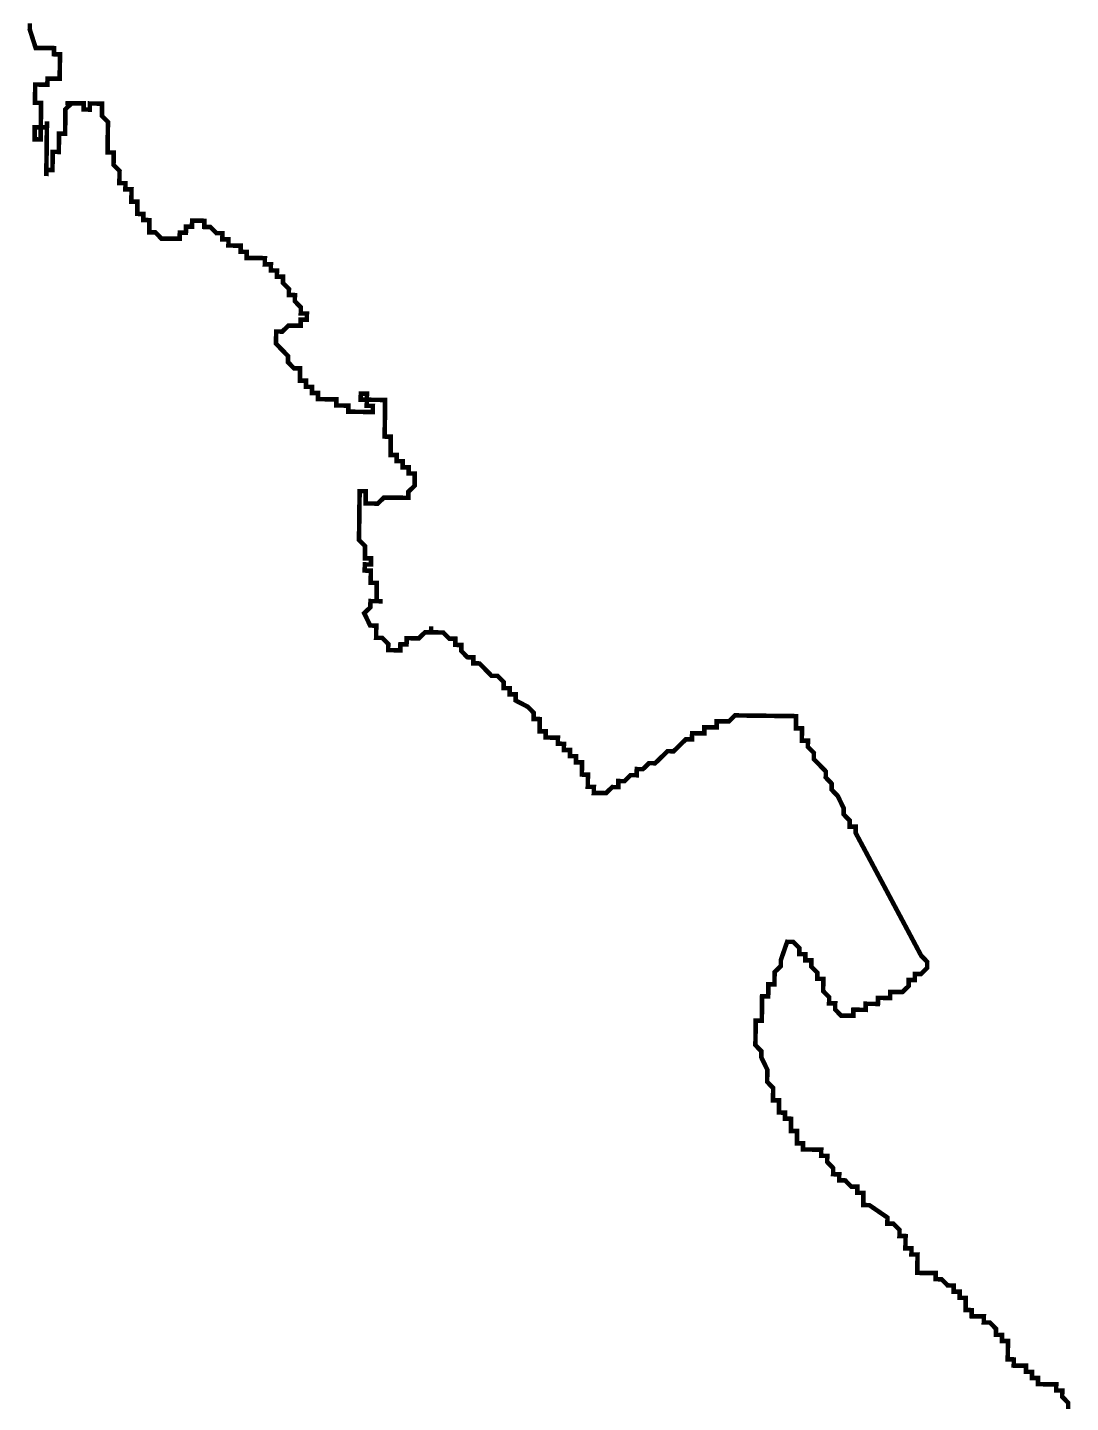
# Model space of a CAD drawing. Header units: metres. Extents: x 257673 to 289848, y 2129691 to 2228029.
# Drawn here: x 263071 to 263751, y 2164338 to 2165234 of the extents above; entities that cross this region are included whole.
import ezdxf

# ---------------------------------------------------------------- set-up
doc = ezdxf.new("R2010")
doc.units = ezdxf.units.M
doc.header["$MEASUREMENT"] = 0
doc.layers.add('HAZARDS LINE', color=1, linetype='Continuous')

msp = doc.modelspace()

# ---------------------------------------------------------------- linework, layer by layer
at = {"layer": 'HAZARDS LINE', "lineweight": 18}
msp.add_lwpolyline([(263749.27, 2164333.44, 2.98, 2.98, 0), (263749.31, 2164337.41, 2.98, 2.98, 0), (263745.39, 2164341.44, 2.98, 2.98, 0), (263745.43, 2164345.41, 2.98, 2.98, 0), (263741.46, 2164345.46, 2.98, 2.98, 0), (263741.51, 2164349.44, 2.98, 2.98, 0), (263737.53, 2164349.49, 2.98, 2.98, 0), (263733.56, 2164349.54, 2.98, 2.98, 0), (263729.58, 2164349.59, 2.98, 2.98, 0), (263729.63, 2164353.56, 2.98, 2.98, 0), (263725.65, 2164353.61, 2.98, 2.98, 0), (263725.7, 2164357.59, 2.98, 2.98, 0), (263721.72, 2164357.64, 2.98, 2.98, 0), (263721.77, 2164361.61, 2.98, 2.98, 0), (263717.8, 2164361.66, 2.98, 2.98, 0), (263713.82, 2164361.71, 2.98, 2.98, 0), (263713.87, 2164365.69, 2.98, 2.98, 0), (263709.89, 2164365.73, 2.98, 2.98, 0), (263709.94, 2164369.71, 2.98, 2.98, 0), (263709.99, 2164373.69, 2.98, 2.98, 0), (263710.04, 2164377.66, 2.98, 2.98, 0), (263706.06, 2164377.71, 2.98, 2.98, 0), (263706.11, 2164381.69, 2.98, 2.98, 0), (263702.14, 2164381.74, 2.98, 2.98, 0), (263702.19, 2164385.71, 2.98, 2.98, 0), (263698.26, 2164389.74, 2.98, 2.98, 0), (263694.28, 2164389.79, 2.98, 2.98, 0), (263694.33, 2164393.77, 2.98, 2.98, 0), (263690.35, 2164393.81, 2.98, 2.98, 0), (263686.38, 2164393.86, 2.98, 2.98, 0), (263686.43, 2164397.84, 2.98, 2.98, 0), (263682.45, 2164397.89, 2.98, 2.98, 0), (263682.5, 2164401.86, 2.98, 2.98, 0), (263682.55, 2164405.84, 2.98, 2.98, 0), (263678.57, 2164405.89, 2.98, 2.98, 0), (263678.62, 2164409.87, 2.98, 2.98, 0), (263674.65, 2164409.91, 2.98, 2.98, 0), (263674.69, 2164413.89, 2.98, 2.98, 0), (263670.72, 2164413.94, 2.98, 2.98, 0), (263666.79, 2164417.97, 2.98, 2.98, 0), (263662.81, 2164418.01, 2.98, 2.98, 0), (263662.86, 2164421.99, 2.98, 2.98, 0), (263658.89, 2164422.04, 2.98, 2.98, 0), (263654.91, 2164422.09, 2.98, 2.98, 0), (263650.94, 2164422.14, 2.98, 2.98, 0), (263650.98, 2164426.11, 2.98, 2.98, 0), (263651.03, 2164430.09, 2.98, 2.98, 0), (263651.08, 2164434.07, 2.98, 2.98, 0), (263647.11, 2164434.11, 2.98, 2.98, 0), (263647.15, 2164438.09, 2.98, 2.98, 0), (263643.18, 2164438.14, 2.98, 2.98, 0), (263643.23, 2164442.12, 2.98, 2.98, 0), (263643.28, 2164446.09, 2.98, 2.98, 0), (263639.3, 2164446.14, 2.98, 2.98, 0), (263639.35, 2164450.12, 2.98, 2.98, 0), (263635.42, 2164454.14, 2.98, 2.98, 0), (263631.44, 2164454.19, 2.98, 2.98, 0), (263631.49, 2164458.17, 2.98, 2.98, 0), (263619.66, 2164466.27, 2.98, 2.98, 0), (263615.69, 2164466.32, 2.98, 2.98, 0), (263615.74, 2164470.29, 2.98, 2.98, 0), (263615.78, 2164474.27, 2.98, 2.98, 0), (263611.81, 2164474.32, 2.98, 2.98, 0), (263611.86, 2164478.29, 2.98, 2.98, 0), (263607.88, 2164478.34, 2.98, 2.98, 0), (263603.95, 2164482.37, 2.98, 2.98, 0), (263599.98, 2164482.42, 2.98, 2.98, 0), (263600.03, 2164486.39, 2.98, 2.98, 0), (263596.05, 2164486.44, 2.98, 2.98, 0), (263596.1, 2164490.42, 2.98, 2.98, 0), (263592.17, 2164494.44, 2.98, 2.98, 0), (263592.22, 2164498.42, 2.98, 2.98, 0), (263588.24, 2164498.47, 2.98, 2.98, 0), (263588.29, 2164502.45, 2.98, 2.98, 0), (263584.32, 2164502.49, 2.98, 2.98, 0), (263580.34, 2164502.54, 2.98, 2.98, 0), (263576.36, 2164502.59, 2.98, 2.98, 0), (263576.41, 2164506.57, 2.98, 2.98, 0), (263572.44, 2164506.62, 2.98, 2.98, 0), (263572.49, 2164510.59, 2.98, 2.98, 0), (263572.53, 2164514.57, 2.98, 2.98, 0), (263568.56, 2164514.62, 2.98, 2.98, 0), (263568.61, 2164518.59, 2.98, 2.98, 0), (263568.66, 2164522.57, 2.98, 2.98, 0), (263564.68, 2164522.62, 2.98, 2.98, 0), (263564.73, 2164526.6, 2.98, 2.98, 0), (263560.75, 2164526.65, 2.98, 2.98, 0), (263560.8, 2164530.62, 2.98, 2.98, 0), (263560.85, 2164534.6, 2.98, 2.98, 0), (263556.87, 2164534.65, 2.98, 2.98, 0), (263556.92, 2164538.62, 2.98, 2.98, 0), (263556.97, 2164542.6, 2.98, 2.98, 0), (263553.04, 2164546.63, 2.98, 2.98, 0), (263553.09, 2164550.6, 2.98, 2.98, 0), (263553.14, 2164554.58, 2.98, 2.98, 0), (263549.26, 2164562.58, 2.98, 2.98, 0), (263549.31, 2164566.56, 2.98, 2.98, 0), (263545.38, 2164570.58, 2.98, 2.98, 0), (263545.43, 2164574.56, 2.98, 2.98, 0), (263545.48, 2164578.54, 2.98, 2.98, 0), (263545.53, 2164582.51, 2.98, 2.98, 0), (263545.58, 2164586.49, 2.98, 2.98, 0), (263549.55, 2164586.44, 2.98, 2.98, 0), (263549.65, 2164594.39, 2.98, 2.98, 0), (263549.7, 2164598.37, 2.98, 2.98, 0), (263549.75, 2164602.35, 2.98, 2.98, 0), (263553.72, 2164602.3, 2.98, 2.98, 0), (263553.77, 2164606.27, 2.98, 2.98, 0), (263553.82, 2164610.25, 2.98, 2.98, 0), (263557.8, 2164610.2, 2.98, 2.98, 0), (263557.85, 2164614.18, 2.98, 2.98, 0), (263557.89, 2164618.16, 2.98, 2.98, 0), (263561.92, 2164622.08, 2.98, 2.98, 0), (263561.97, 2164626.06, 2.98, 2.98, 0), (263566.09, 2164637.94, 2.98, 2.98, 0), (263570.06, 2164637.89, 2.98, 2.98, 0), (263573.99, 2164633.87, 2.98, 2.98, 0), (263573.94, 2164629.89, 2.98, 2.98, 0), (263577.92, 2164629.84, 2.98, 2.98, 0), (263577.87, 2164625.87, 2.98, 2.98, 0), (263581.85, 2164625.82, 2.98, 2.98, 0), (263581.8, 2164621.84, 2.98, 2.98, 0), (263585.73, 2164617.82, 2.98, 2.98, 0), (263585.68, 2164613.84, 2.98, 2.98, 0), (263589.65, 2164613.79, 2.98, 2.98, 0), (263589.6, 2164609.81, 2.98, 2.98, 0), (263589.56, 2164605.84, 2.98, 2.98, 0), (263593.48, 2164601.81, 2.98, 2.98, 0), (263593.43, 2164597.84, 2.98, 2.98, 0), (263597.41, 2164597.79, 2.98, 2.98, 0), (263597.36, 2164593.81, 2.98, 2.98, 0), (263601.29, 2164589.78, 2.98, 2.98, 0), (263605.27, 2164589.74, 2.98, 2.98, 0), (263609.24, 2164589.69, 2.98, 2.98, 0), (263609.29, 2164593.66, 2.98, 2.98, 0), (263613.27, 2164593.62, 2.98, 2.98, 0), (263617.24, 2164593.57, 2.98, 2.98, 0), (263617.29, 2164597.54, 2.98, 2.98, 0), (263621.27, 2164597.49, 2.98, 2.98, 0), (263625.24, 2164597.45, 2.98, 2.98, 0), (263625.29, 2164601.42, 2.98, 2.98, 0), (263629.27, 2164601.37, 2.98, 2.98, 0), (263633.24, 2164601.33, 2.98, 2.98, 0), (263633.29, 2164605.3, 2.98, 2.98, 0), (263637.27, 2164605.25, 2.98, 2.98, 0), (263641.24, 2164605.21, 2.98, 2.98, 0), (263645.27, 2164609.13, 2.98, 2.98, 0), (263645.32, 2164613.11, 2.98, 2.98, 0), (263649.29, 2164613.06, 2.98, 2.98, 0), (263649.34, 2164617.04, 2.98, 2.98, 0), (263653.32, 2164616.99, 2.98, 2.98, 0), (263657.34, 2164620.92, 2.98, 2.98, 0), (263657.39, 2164624.89, 2.98, 2.98, 0), (263653.46, 2164628.92, 2.98, 2.98, 0), (263610.7, 2164708.99, 2.98, 2.98, 0), (263610.75, 2164712.96, 2.98, 2.98, 0), (263606.77, 2164713.01, 2.98, 2.98, 0), (263606.82, 2164716.99, 2.98, 2.98, 0), (263602.89, 2164721.01, 2.98, 2.98, 0), (263602.94, 2164724.99, 2.98, 2.98, 0), (263599.06, 2164732.99, 2.98, 2.98, 0), (263595.14, 2164737.02, 2.98, 2.98, 0), (263595.18, 2164740.99, 2.98, 2.98, 0), (263591.26, 2164745.02, 2.98, 2.98, 0), (263591.31, 2164748.99, 2.98, 2.98, 0), (263587.38, 2164753.02, 2.98, 2.98, 0), (263583.45, 2164757.04, 2.98, 2.98, 0), (263583.5, 2164761.02, 2.98, 2.98, 0), (263579.57, 2164765.05, 2.98, 2.98, 0), (263579.62, 2164769.02, 2.98, 2.98, 0), (263575.64, 2164769.07, 2.98, 2.98, 0), (263575.69, 2164773.05, 2.98, 2.98, 0), (263575.74, 2164777.02, 2.98, 2.98, 0), (263571.77, 2164777.07, 2.98, 2.98, 0), (263571.81, 2164781.05, 2.98, 2.98, 0), (263571.86, 2164785.03, 2.98, 2.98, 0), (263555.96, 2164785.22, 2.98, 2.98, 0), (263536.08, 2164785.46, 2.98, 2.98, 0), (263532.1, 2164785.51, 2.98, 2.98, 0), (263528.08, 2164781.58, 2.98, 2.98, 0), (263524.1, 2164781.63, 2.98, 2.98, 0), (263520.13, 2164781.68, 2.98, 2.98, 0), (263520.08, 2164777.71, 2.98, 2.98, 0), (263516.1, 2164777.75, 2.98, 2.98, 0), (263512.13, 2164777.8, 2.98, 2.98, 0), (263512.08, 2164773.83, 2.98, 2.98, 0), (263508.1, 2164773.87, 2.98, 2.98, 0), (263504.13, 2164773.92, 2.98, 2.98, 0), (263504.08, 2164769.95, 2.98, 2.98, 0), (263500.1, 2164769.99, 2.98, 2.98, 0), (263496.08, 2164766.07, 2.98, 2.98, 0), (263492.05, 2164762.14, 2.98, 2.98, 0), (263488.08, 2164762.19, 2.98, 2.98, 0), (263484.05, 2164758.26, 2.98, 2.98, 0), (263480.03, 2164754.33, 2.98, 2.98, 0), (263476.05, 2164754.38, 2.98, 2.98, 0), (263472.03, 2164750.45, 2.98, 2.98, 0), (263468.05, 2164750.5, 2.98, 2.98, 0), (263468, 2164746.52, 2.98, 2.98, 0), (263464.03, 2164746.57, 2.98, 2.98, 0), (263460, 2164742.64, 2.98, 2.98, 0), (263456.03, 2164742.69, 2.98, 2.98, 0), (263455.98, 2164738.72, 2.98, 2.98, 0), (263452, 2164738.77, 2.98, 2.98, 0), (263447.98, 2164734.84, 2.98, 2.98, 0), (263444, 2164734.89, 2.98, 2.98, 0), (263440.02, 2164734.93, 2.98, 2.98, 0), (263440.07, 2164738.91, 2.98, 2.98, 0), (263436.1, 2164738.96, 2.98, 2.98, 0), (263436.15, 2164742.94, 2.98, 2.98, 0), (263436.19, 2164746.91, 2.98, 2.98, 0), (263432.22, 2164746.96, 2.98, 2.98, 0), (263432.27, 2164750.94, 2.98, 2.98, 0), (263432.32, 2164754.91, 2.98, 2.98, 0), (263428.34, 2164754.96, 2.98, 2.98, 0), (263428.39, 2164758.94, 2.98, 2.98, 0), (263424.41, 2164758.99, 2.98, 2.98, 0), (263424.46, 2164762.97, 2.98, 2.98, 0), (263420.49, 2164763.01, 2.98, 2.98, 0), (263420.53, 2164766.99, 2.98, 2.98, 0), (263416.56, 2164767.04, 2.98, 2.98, 0), (263416.61, 2164771.02, 2.98, 2.98, 0), (263412.63, 2164771.06, 2.98, 2.98, 0), (263408.65, 2164771.11, 2.98, 2.98, 0), (263408.7, 2164775.09, 2.98, 2.98, 0), (263404.73, 2164775.14, 2.98, 2.98, 0), (263404.78, 2164779.11, 2.98, 2.98, 0), (263404.82, 2164783.09, 2.98, 2.98, 0), (263400.85, 2164783.14, 2.98, 2.98, 0), (263400.9, 2164787.12, 2.98, 2.98, 0), (263396.97, 2164791.14, 2.98, 2.98, 0), (263389.07, 2164795.22, 2.98, 2.98, 0), (263389.11, 2164799.19, 2.98, 2.98, 0), (263385.14, 2164799.24, 2.98, 2.98, 0), (263385.19, 2164803.22, 2.98, 2.98, 0), (263381.21, 2164803.27, 2.98, 2.98, 0), (263381.26, 2164807.24, 2.98, 2.98, 0), (263377.33, 2164811.27, 2.98, 2.98, 0), (263373.36, 2164811.32, 2.98, 2.98, 0), (263365.5, 2164819.37, 2.98, 2.98, 0), (263361.53, 2164819.41, 2.98, 2.98, 0), (263361.57, 2164823.39, 2.98, 2.98, 0), (263357.6, 2164823.44, 2.98, 2.98, 0), (263353.67, 2164827.47, 2.98, 2.98, 0), (263353.72, 2164831.44, 2.98, 2.98, 0), (263349.74, 2164831.49, 2.98, 2.98, 0), (263349.79, 2164835.47, 2.98, 2.98, 0), (263345.82, 2164835.52, 2.98, 2.98, 0), (263341.89, 2164839.54, 2.98, 2.98, 0), (263337.91, 2164839.59, 2.98, 2.98, 0), (263333.94, 2164839.64, 2.98, 2.98, 0), (263333.99, 2164843.61, 2.98, 2.98, 0), (263333.94, 2164839.64, 2.98, 2.98, 0), (263329.96, 2164839.69, 2.98, 2.98, 0), (263325.94, 2164835.76, 2.98, 2.98, 0), (263321.96, 2164835.81, 2.98, 2.98, 0), (263317.98, 2164835.86, 2.98, 2.98, 0), (263317.94, 2164831.88, 2.98, 2.98, 0), (263313.96, 2164831.93, 2.98, 2.98, 0), (263313.91, 2164827.95, 2.98, 2.98, 0), (263309.94, 2164828, 2.98, 2.98, 0), (263305.96, 2164828.05, 2.98, 2.98, 0), (263306.01, 2164832.03, 2.98, 2.98, 0), (263302.08, 2164836.05, 2.98, 2.98, 0), (263298.11, 2164836.1, 2.98, 2.98, 0), (263298.15, 2164840.08, 2.98, 2.98, 0), (263298.2, 2164844.05, 2.98, 2.98, 0), (263294.23, 2164844.1, 2.98, 2.98, 0), (263290.35, 2164852.1, 2.98, 2.98, 0), (263294.37, 2164856.03, 2.98, 2.98, 0), (263294.42, 2164860.01, 2.98, 2.98, 0), (263298.4, 2164859.96, 2.98, 2.98, 0), (263302.37, 2164859.91, 2.98, 2.98, 0), (263298.4, 2164859.96, 2.98, 2.98, 0), (263298.45, 2164863.93, 2.98, 2.98, 0), (263298.49, 2164867.91, 2.98, 2.98, 0), (263298.54, 2164871.89, 2.98, 2.98, 0), (263294.57, 2164871.94, 2.98, 2.98, 0), (263294.62, 2164875.91, 2.98, 2.98, 0), (263294.66, 2164879.89, 2.98, 2.98, 0), (263290.69, 2164879.94, 2.98, 2.98, 0), (263290.74, 2164883.92, 2.98, 2.98, 0), (263294.71, 2164883.87, 2.98, 2.98, 0), (263294.76, 2164887.84, 2.98, 2.98, 0), (263290.79, 2164887.89, 2.98, 2.98, 0), (263290.83, 2164891.87, 2.98, 2.98, 0), (263290.88, 2164895.84, 2.98, 2.98, 0), (263286.95, 2164899.87, 2.98, 2.98, 0), (263287, 2164903.85, 2.98, 2.98, 0), (263287.05, 2164907.82, 2.98, 2.98, 0), (263287.1, 2164911.8, 2.98, 2.98, 0), (263287.15, 2164915.78, 2.98, 2.98, 0), (263287.2, 2164919.75, 2.98, 2.98, 0), (263287.25, 2164923.73, 2.98, 2.98, 0), (263287.3, 2164927.71, 2.98, 2.98, 0), (263287.34, 2164931.68, 2.98, 2.98, 0), (263291.32, 2164931.63, 2.98, 2.98, 0), (263291.27, 2164927.66, 2.98, 2.98, 0), (263291.22, 2164923.68, 2.98, 2.98, 0), (263295.2, 2164923.63, 2.98, 2.98, 0), (263299.17, 2164923.58, 2.98, 2.98, 0), (263303.2, 2164927.51, 2.98, 2.98, 0), (263307.17, 2164927.46, 2.98, 2.98, 0), (263311.15, 2164927.41, 2.98, 2.98, 0), (263315.13, 2164927.37, 2.98, 2.98, 0), (263319.1, 2164927.32, 2.98, 2.98, 0), (263319.15, 2164931.29, 2.98, 2.98, 0), (263323.18, 2164935.22, 2.98, 2.98, 0), (263323.22, 2164939.2, 2.98, 2.98, 0), (263323.27, 2164943.18, 2.98, 2.98, 0), (263319.3, 2164943.22, 2.98, 2.98, 0), (263319.35, 2164947.2, 2.98, 2.98, 0), (263315.37, 2164947.25, 2.98, 2.98, 0), (263315.42, 2164951.23, 2.98, 2.98, 0), (263311.44, 2164951.27, 2.98, 2.98, 0), (263311.49, 2164955.25, 2.98, 2.98, 0), (263307.52, 2164955.3, 2.98, 2.98, 0), (263307.56, 2164959.28, 2.98, 2.98, 0), (263307.61, 2164963.25, 2.98, 2.98, 0), (263307.66, 2164967.23, 2.98, 2.98, 0), (263303.69, 2164967.28, 2.98, 2.98, 0), (263303.73, 2164971.25, 2.98, 2.98, 0), (263303.83, 2164979.21, 2.98, 2.98, 0), (263303.88, 2164983.18, 2.98, 2.98, 0), (263303.93, 2164987.16, 2.98, 2.98, 0), (263303.98, 2164991.14, 2.98, 2.98, 0), (263300, 2164991.19, 2.98, 2.98, 0), (263296.02, 2164991.23, 2.98, 2.98, 0), (263292.05, 2164991.28, 2.98, 2.98, 0), (263292.1, 2164995.26, 2.98, 2.98, 0), (263288.12, 2164995.31, 2.98, 2.98, 0), (263288.07, 2164991.33, 2.98, 2.98, 0), (263292.05, 2164991.28, 2.98, 2.98, 0), (263292, 2164987.31, 2.98, 2.98, 0), (263295.98, 2164987.26, 2.98, 2.98, 0), (263295.93, 2164983.28, 2.98, 2.98, 0), (263291.95, 2164983.33, 2.98, 2.98, 0), (263287.98, 2164983.38, 2.98, 2.98, 0), (263284, 2164983.43, 2.98, 2.98, 0), (263280.02, 2164983.48, 2.98, 2.98, 0), (263280.07, 2164987.45, 2.98, 2.98, 0), (263276.1, 2164987.5, 2.98, 2.98, 0), (263272.12, 2164987.55, 2.98, 2.98, 0), (263272.17, 2164991.53, 2.98, 2.98, 0), (263268.19, 2164991.57, 2.98, 2.98, 0), (263264.22, 2164991.62, 2.98, 2.98, 0), (263260.24, 2164991.67, 2.98, 2.98, 0), (263260.29, 2164995.65, 2.98, 2.98, 0), (263256.31, 2164995.7, 2.98, 2.98, 0), (263256.36, 2164999.67, 2.98, 2.98, 0), (263252.39, 2164999.72, 2.98, 2.98, 0), (263252.43, 2165003.7, 2.98, 2.98, 0), (263248.46, 2165003.75, 2.98, 2.98, 0), (263248.51, 2165007.72, 2.98, 2.98, 0), (263248.56, 2165011.7, 2.98, 2.98, 0), (263244.58, 2165011.75, 2.98, 2.98, 0), (263240.65, 2165015.77, 2.98, 2.98, 0), (263240.7, 2165019.75, 2.98, 2.98, 0), (263236.77, 2165023.78, 2.98, 2.98, 0), (263232.85, 2165027.8, 2.98, 2.98, 0), (263232.9, 2165031.78, 2.98, 2.98, 0), (263232.94, 2165035.75, 2.98, 2.98, 0), (263236.92, 2165035.71, 2.98, 2.98, 0), (263240.94, 2165039.63, 2.98, 2.98, 0), (263244.92, 2165039.59, 2.98, 2.98, 0), (263248.9, 2165039.54, 2.98, 2.98, 0), (263248.95, 2165043.51, 2.98, 2.98, 0), (263252.92, 2165043.46, 2.98, 2.98, 0), (263252.97, 2165047.44, 2.98, 2.98, 0), (263248.99, 2165047.49, 2.98, 2.98, 0), (263249.04, 2165051.47, 2.98, 2.98, 0), (263245.11, 2165055.49, 2.98, 2.98, 0), (263245.16, 2165059.47, 2.98, 2.98, 0), (263241.19, 2165059.52, 2.98, 2.98, 0), (263241.24, 2165063.49, 2.98, 2.98, 0), (263237.31, 2165067.52, 2.98, 2.98, 0), (263237.36, 2165071.5, 2.98, 2.98, 0), (263233.38, 2165071.54, 2.98, 2.98, 0), (263233.43, 2165075.52, 2.98, 2.98, 0), (263229.45, 2165075.57, 2.98, 2.98, 0), (263229.5, 2165079.55, 2.98, 2.98, 0), (263225.53, 2165079.59, 2.98, 2.98, 0), (263225.58, 2165083.57, 2.98, 2.98, 0), (263221.6, 2165083.62, 2.98, 2.98, 0), (263217.62, 2165083.67, 2.98, 2.98, 0), (263213.65, 2165083.72, 2.98, 2.98, 0), (263213.7, 2165087.69, 2.98, 2.98, 0), (263209.72, 2165087.74, 2.98, 2.98, 0), (263209.77, 2165091.72, 2.98, 2.98, 0), (263205.79, 2165091.77, 2.98, 2.98, 0), (263201.82, 2165091.82, 2.98, 2.98, 0), (263201.87, 2165095.79, 2.98, 2.98, 0), (263197.89, 2165095.84, 2.98, 2.98, 0), (263197.94, 2165099.82, 2.98, 2.98, 0), (263193.96, 2165099.87, 2.98, 2.98, 0), (263190.03, 2165103.89, 2.98, 2.98, 0), (263186.06, 2165103.94, 2.98, 2.98, 0), (263186.11, 2165107.92, 2.98, 2.98, 0), (263182.13, 2165107.97, 2.98, 2.98, 0), (263178.16, 2165108.01, 2.98, 2.98, 0), (263178.11, 2165104.04, 2.98, 2.98, 0), (263174.13, 2165104.09, 2.98, 2.98, 0), (263174.08, 2165100.11, 2.98, 2.98, 0), (263170.11, 2165100.16, 2.98, 2.98, 0), (263170.06, 2165096.18, 2.98, 2.98, 0), (263166.08, 2165096.23, 2.98, 2.98, 0), (263162.11, 2165096.28, 2.98, 2.98, 0), (263158.13, 2165096.33, 2.98, 2.98, 0), (263154.2, 2165100.35, 2.98, 2.98, 0), (263150.23, 2165100.4, 2.98, 2.98, 0), (263150.28, 2165104.38, 2.98, 2.98, 0), (263150.32, 2165108.35, 2.98, 2.98, 0), (263146.35, 2165108.4, 2.98, 2.98, 0), (263146.4, 2165112.38, 2.98, 2.98, 0), (263142.42, 2165112.43, 2.98, 2.98, 0), (263142.47, 2165116.4, 2.98, 2.98, 0), (263142.52, 2165120.38, 2.98, 2.98, 0), (263138.54, 2165120.43, 2.98, 2.98, 0), (263138.59, 2165124.41, 2.98, 2.98, 0), (263138.64, 2165128.38, 2.98, 2.98, 0), (263134.66, 2165128.43, 2.98, 2.98, 0), (263134.71, 2165132.41, 2.98, 2.98, 0), (263130.74, 2165132.46, 2.98, 2.98, 0), (263130.78, 2165136.43, 2.98, 2.98, 0), (263130.83, 2165140.41, 2.98, 2.98, 0), (263126.91, 2165144.43, 2.98, 2.98, 0), (263126.95, 2165148.41, 2.98, 2.98, 0), (263127, 2165152.39, 2.98, 2.98, 0), (263123.03, 2165152.44, 2.98, 2.98, 0), (263123.08, 2165156.41, 2.98, 2.98, 0), (263123.12, 2165160.39, 2.98, 2.98, 0), (263123.17, 2165164.37, 2.98, 2.98, 0), (263123.22, 2165168.34, 2.98, 2.98, 0), (263123.27, 2165172.32, 2.98, 2.98, 0), (263119.34, 2165176.34, 2.98, 2.98, 0), (263119.39, 2165180.32, 2.98, 2.98, 0), (263119.44, 2165184.3, 2.98, 2.98, 0), (263115.46, 2165184.35, 2.98, 2.98, 0), (263111.49, 2165184.4, 2.98, 2.98, 0), (263111.44, 2165180.42, 2.98, 2.98, 0), (263107.46, 2165180.47, 2.98, 2.98, 0), (263107.51, 2165184.44, 2.98, 2.98, 0), (263103.54, 2165184.49, 2.98, 2.98, 0), (263099.56, 2165184.54, 2.98, 2.98, 0), (263095.58, 2165184.59, 2.98, 2.98, 0), (263099.56, 2165184.54, 2.98, 2.98, 0), (263095.54, 2165180.61, 2.98, 2.98, 0), (263095.49, 2165176.64, 2.98, 2.98, 0), (263095.44, 2165172.66, 2.98, 2.98, 0), (263095.39, 2165168.68, 2.98, 2.98, 0), (263095.34, 2165164.71, 2.98, 2.98, 0), (263091.36, 2165164.76, 2.98, 2.98, 0), (263091.32, 2165160.78, 2.98, 2.98, 0), (263091.27, 2165156.8, 2.98, 2.98, 0), (263091.22, 2165152.83, 2.98, 2.98, 0), (263087.24, 2165152.87, 2.98, 2.98, 0), (263087.19, 2165148.9, 2.98, 2.98, 0), (263087.15, 2165144.92, 2.98, 2.98, 0), (263087.1, 2165140.94, 2.98, 2.98, 0), (263083.12, 2165140.99, 2.98, 2.98, 0), (263083.07, 2165137.02, 2.98, 2.98, 0), (263083.12, 2165140.99, 2.98, 2.98, 0), (263083.17, 2165144.97, 2.98, 2.98, 0), (263083.22, 2165148.95, 2.98, 2.98, 0), (263083.27, 2165152.92, 2.98, 2.98, 0), (263083.32, 2165156.9, 2.98, 2.98, 0), (263083.36, 2165160.88, 2.98, 2.98, 0), (263083.41, 2165164.85, 2.98, 2.98, 0), (263083.46, 2165168.83, 2.98, 2.98, 0), (263083.51, 2165172.81, 2.98, 2.98, 0), (263083.46, 2165168.83, 2.98, 2.98, 0), (263079.49, 2165168.88, 2.98, 2.98, 0), (263079.44, 2165164.9, 2.98, 2.98, 0), (263079.39, 2165160.92, 2.98, 2.98, 0), (263075.41, 2165160.97, 2.98, 2.98, 0), (263075.46, 2165164.95, 2.98, 2.98, 0), (263075.51, 2165168.93, 2.98, 2.98, 0), (263079.49, 2165168.88, 2.98, 2.98, 0), (263079.53, 2165172.85, 2.98, 2.98, 0), (263079.58, 2165176.83, 2.98, 2.98, 0), (263079.63, 2165180.81, 2.98, 2.98, 0), (263079.68, 2165184.78, 2.98, 2.98, 0), (263075.7, 2165184.83, 2.98, 2.98, 0), (263075.75, 2165188.81, 2.98, 2.98, 0), (263075.8, 2165192.79, 2.98, 2.98, 0), (263075.85, 2165196.76, 2.98, 2.98, 0), (263079.83, 2165196.71, 2.98, 2.98, 0), (263083.8, 2165196.67, 2.98, 2.98, 0), (263083.85, 2165200.64, 2.98, 2.98, 0), (263087.83, 2165200.59, 2.98, 2.98, 0), (263091.8, 2165200.54, 2.98, 2.98, 0), (263091.85, 2165204.52, 2.98, 2.98, 0), (263091.9, 2165208.5, 2.98, 2.98, 0), (263091.95, 2165212.47, 2.98, 2.98, 0), (263092, 2165216.45, 2.98, 2.98, 0), (263088.02, 2165216.5, 2.98, 2.98, 0), (263088.07, 2165220.48, 2.98, 2.98, 0), (263076.14, 2165220.62, 2.98, 2.98, 0), (263072.31, 2165232.6, 2.98, 2.98, 0), (263072.36, 2165236.58, 2.98, 2.98, 0)], format="xyseb", dxfattribs=at)

doc.saveas('drawing.dxf')
